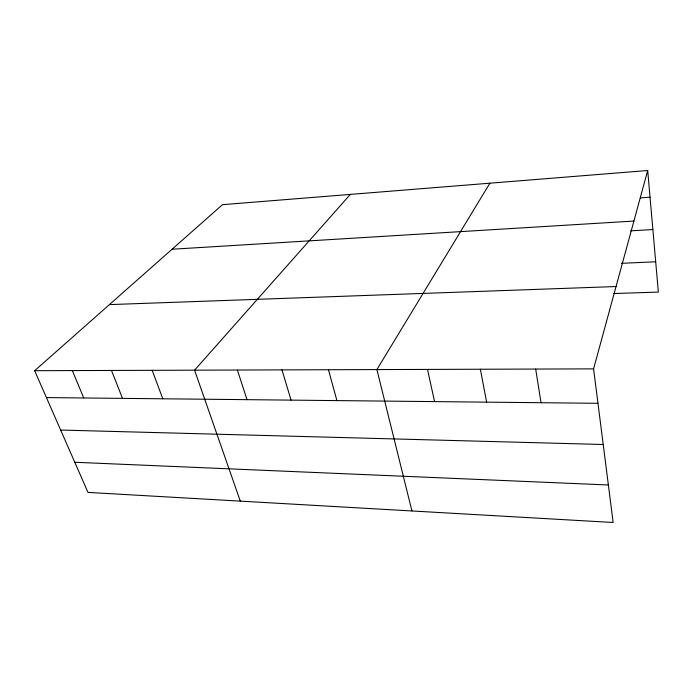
<?xml version="1.0" encoding="UTF-8"?>
<svg xmlns="http://www.w3.org/2000/svg" width="693" height="693" viewBox="0 0 693 693"><rect width="100%" height="100%" fill="white"/><g stroke="black" fill="none" stroke-linecap="round" stroke-linejoin="round"><path stroke-width="1.04" d="M593.58 368.867L647.695 170.513L222.479 204.678L34.65 370.703L87.976 492.402L613.149 522.487L593.58 368.867L34.65 370.703M489.89 183.195L376.905 369.577L411.937 510.958M350.337 194.404L194.568 370.175L240.298 501.126M640.358 197.886L650.034 197.21M172.072 249.237L633.904 221.05M630.639 230.83L652.867 229.556M621.43 263.323L655.699 261.789M109.425 304.608L616.042 286.538M613.903 293.537L658.35 292.074L647.695 170.513M46.431 397.583L597.964 403.309M60.646 430.041L603.213 444.499M74.766 462.257L608.367 484.979M72.323 370.582L83.749 397.973M111.469 370.452L122.514 398.38M152.191 370.313L162.803 398.796M237.387 370.036L247.029 399.67M281.973 369.889L291.06 400.121M328.439 369.733L336.919 400.597M427.503 369.412L434.572 401.611M480.37 369.239L486.633 402.157M535.672 369.057L541.042 402.72"/></g></svg>
